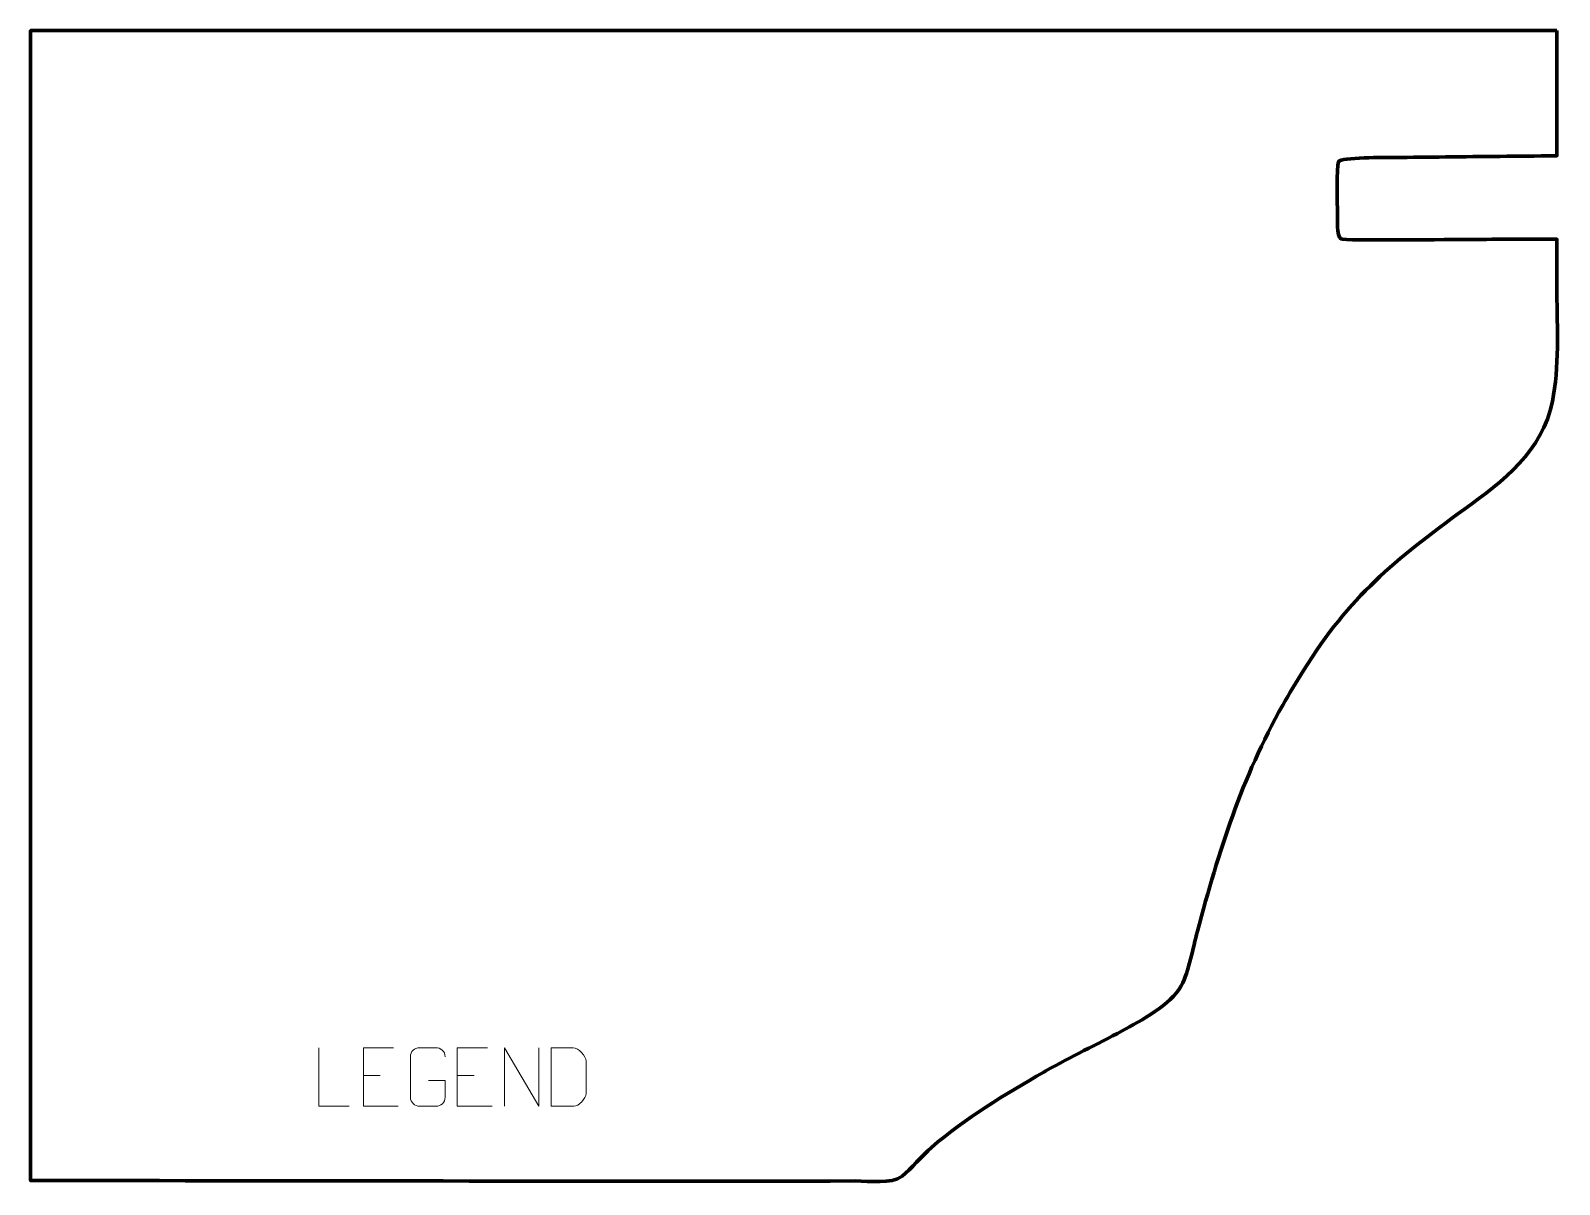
# Model space of a CAD drawing. Header units: millimetres. Extents: x 1012 to 1662, y 152 to 643.
import ezdxf

# ---------------------------------------------------------------- set-up
doc = ezdxf.new("R2010")
doc.units = ezdxf.units.MM
doc.header["$MEASUREMENT"] = 0
doc.layers.add('layer 2', color=7, linetype='Continuous')
doc.layers.add('layer 3', color=7, linetype='Continuous')

msp = doc.modelspace()

# ---------------------------------------------------------------- linework, layer by layer
at = {"layer": 'layer 2', "color": 142, "lineweight": 9}
for points, knots in [([(1147.0226, 184.8956), (1147.0226, 184.8956), (1134.0856, 184.8956), (1134.0856, 184.8956), (1134.0856, 184.8956), (1134.0856, 184.8956), (1134.0856, 209.8257), (1134.0856, 209.8257)], [0, 0, 0, 0, 0.33333333, 0.33333333, 0.33333333, 0.33333333, 1, 1, 1, 1]), ([(1165.9712, 209.8257), (1165.9712, 209.8257), (1153.1093, 209.8257), (1153.1093, 209.8257), (1153.1093, 209.8257), (1153.1093, 209.8257), (1153.1093, 184.8956), (1153.1093, 184.8956), (1153.1093, 184.8956), (1153.1093, 184.8956), (1167.9612, 184.8956), (1167.9612, 184.8956)], [0, 0, 0, 0, 0.25, 0.25, 0.25, 0.25, 0.5, 0.5, 0.5, 0.5, 1, 1, 1, 1]), ([(1180.7711, 195.871), (1180.7711, 195.871), (1187.9325, 195.871), (1187.9325, 195.871), (1187.9325, 195.871), (1187.9325, 195.871), (1187.9325, 188.7097), (1187.9325, 188.7097), (1187.9325, 188.7097), (1187.7929, 186.3885), (1186.1172, 184.9103), (1183.9715, 184.8995), (1183.9715, 184.8995), (1181.6418, 184.8999), (1179.312, 184.8999), (1176.9827, 184.8995), (1176.9827, 184.8995), (1175.0597, 184.7942), (1173.0893, 186.6769), (1173.1005, 188.6923), (1173.1005, 188.6923), (1173.1009, 194.4569), (1173.1009, 200.2212), (1173.1005, 205.9851), (1173.1005, 205.9851), (1173.1047, 208.1212), (1174.8499, 209.8388), (1177.0001, 209.8254), (1177.0001, 209.8254), (1179.3237, 209.8254), (1181.6476, 209.8254), (1183.9715, 209.8254), (1183.9715, 209.8254), (1185.9164, 209.8607), (1187.9059, 208.3706), (1187.9325, 205.9352)], [0, 0, 0, 0, 0.1, 0.1, 0.1, 0.1, 0.2, 0.2, 0.2, 0.2, 0.3, 0.3, 0.3, 0.3, 0.4, 0.4, 0.4, 0.4, 0.5, 0.5, 0.5, 0.5, 0.6, 0.6, 0.6, 0.6, 0.7, 0.7, 0.7, 0.7, 0.8, 0.8, 0.8, 0.8, 1, 1, 1, 1]), ([(1205.9335, 209.8257), (1205.9335, 209.8257), (1193.0717, 209.8257), (1193.0717, 209.8257), (1193.0717, 209.8257), (1193.0717, 209.8257), (1193.0717, 184.8956), (1193.0717, 184.8956), (1193.0717, 184.8956), (1193.0717, 184.8956), (1207.9235, 184.8956), (1207.9235, 184.8956)], [0, 0, 0, 0, 0.25, 0.25, 0.25, 0.25, 0.5, 0.5, 0.5, 0.5, 1, 1, 1, 1]), ([(1213.1583, 184.8956), (1213.1583, 184.8956), (1213.1583, 209.8257), (1213.1583, 209.8257), (1213.1583, 209.8257), (1213.1583, 209.8257), (1227.7993, 184.8956), (1227.7993, 184.8956), (1227.7993, 184.8956), (1227.7993, 184.8956), (1227.7993, 209.8257), (1227.7993, 209.8257)], [0, 0, 0, 0, 0.25, 0.25, 0.25, 0.25, 0.5, 0.5, 0.5, 0.5, 1, 1, 1, 1]), ([(1233.0746, 184.9237), (1235.4043, 184.9241), (1240.3498, 184.9002), (1242.6791, 184.8998), (1242.6791, 184.8998), (1244.6023, 184.7945), (1247.9177, 188.3328), (1247.9065, 190.3482), (1247.9065, 190.3482), (1247.9061, 196.1129), (1247.9061, 198.2806), (1247.9065, 204.0444), (1247.9065, 204.0444), (1247.9023, 206.1805), (1244.531, 209.8372), (1242.3806, 209.8237), (1242.3806, 209.8237), (1240.0571, 209.8237), (1235.3372, 209.8237), (1233.0133, 209.8237), (1233.0133, 209.8237), (1233.0137, 204.0822), (1233.075, 190.6656), (1233.0746, 184.9237)], [0, 0, 0, 0, 0.14285714, 0.14285714, 0.14285714, 0.14285714, 0.28571429, 0.28571429, 0.28571429, 0.28571429, 0.42857143, 0.42857143, 0.42857143, 0.42857143, 0.57142857, 0.57142857, 0.57142857, 0.57142857, 0.71428571, 0.71428571, 0.71428571, 0.71428571, 1, 1, 1, 1])]:
    msp.add_open_spline(points, degree=3, knots=knots, dxfattribs=at)
for points in [[(1153.1093, 197.9572), (1153.1093, 197.9572), (1160.2707, 197.9572), (1160.2707, 197.9572)], [(1193.0717, 197.9572), (1193.0717, 197.9572), (1200.2331, 197.9572), (1200.2331, 197.9572)]]:
    msp.add_open_spline(points, degree=3, dxfattribs=at)
at = {"layer": 'layer 3', "color": 242, "lineweight": 158}
msp.add_open_spline([(1660.9266, 642.7905), (1660.9266, 642.7905), (1011.5026, 642.7905), (1011.5026, 642.7905), (1011.5026, 642.7905), (1011.5026, 642.7905), (1011.5026, 153.2515), (1011.5026, 153.2515), (1011.5026, 153.2515), (1128.558, 153.2405), (1245.6075, 152.8791), (1362.6638, 153.0894), (1362.6638, 153.0894), (1368.27, 153.0995), (1377.7663, 151.6157), (1382.3213, 155.1692), (1382.3213, 155.1692), (1386.3403, 158.3045), (1390.5757, 163.6605), (1394.8771, 167.3911), (1394.8771, 167.3911), (1409.1354, 179.7572), (1426.2651, 190.1135), (1442.6412, 199.4469), (1442.6412, 199.4469), (1442.6412, 199.4469), (1443.453, 199.9095), (1443.453, 199.9095), (1443.453, 199.9095), (1454.2989, 206.0404), (1465.1267, 211.1432), (1475.9726, 217.0086), (1475.9726, 217.0086), (1483.8869, 221.2886), (1496.6987, 228.1092), (1501.0981, 236.1751), (1501.0981, 236.1751), (1504.4937, 242.4007), (1506.0324, 252.2838), (1507.9487, 259.3998), (1507.9487, 259.3998), (1517.2295, 293.8131), (1526.7271, 324.3425), (1544.2565, 355.686), (1544.2565, 355.686), (1547.1191, 360.6261), (1550.0652, 365.5029), (1553.0715, 370.3565), (1553.0715, 370.3565), (1572.9385, 402.1476), (1591.7737, 417.3078), (1621.5962, 439.0213), (1621.5962, 439.0213), (1638.1729, 450.9943), (1654.721, 463.7539), (1659.0508, 484.9208), (1659.0508, 484.9208), (1662.0101, 499.3868), (1661.0159, 516.2449), (1660.9312, 531.0467), (1660.9312, 531.0467), (1660.9297, 538.6912), (1660.9269, 546.3356), (1660.9266, 553.9801), (1660.9266, 553.9801), (1648.6144, 553.9561), (1636.3022, 553.9319), (1623.9899, 553.9078), (1623.9899, 553.9078), (1617.6866, 553.886), (1570.4001, 553.1945), (1568.9462, 554.1652), (1568.9462, 554.1652), (1567.1831, 555.342), (1567.654, 562.7221), (1567.6014, 565.1442), (1567.6014, 565.1442), (1567.5285, 568.5018), (1567.09, 584.7746), (1568.0277, 586.9535), (1568.0277, 586.9535), (1568.8688, 588.9075), (1588.3062, 588.7577), (1591.7993, 588.7612), (1591.7993, 588.7612), (1599.0608, 588.8351), (1606.3223, 588.9201), (1613.5837, 588.997), (1613.5837, 588.997), (1629.0491, 589.1577), (1644.5144, 589.3185), (1659.9798, 589.4792), (1659.9798, 589.4792), (1659.9798, 589.4792), (1660.9266, 589.4891), (1660.9266, 589.4891), (1660.9266, 589.4891), (1660.9266, 589.4891), (1660.9266, 642.7905), (1660.9266, 642.7905)], degree=3, knots=[0, 0, 0, 0, 0.03846154, 0.03846154, 0.03846154, 0.03846154, 0.07692308, 0.07692308, 0.07692308, 0.07692308, 0.11538462, 0.11538462, 0.11538462, 0.11538462, 0.15384615, 0.15384615, 0.15384615, 0.15384615, 0.19230769, 0.19230769, 0.19230769, 0.19230769, 0.23076923, 0.23076923, 0.23076923, 0.23076923, 0.26923077, 0.26923077, 0.26923077, 0.26923077, 0.30769231, 0.30769231, 0.30769231, 0.30769231, 0.34615385, 0.34615385, 0.34615385, 0.34615385, 0.38461538, 0.38461538, 0.38461538, 0.38461538, 0.42307692, 0.42307692, 0.42307692, 0.42307692, 0.46153846, 0.46153846, 0.46153846, 0.46153846, 0.5, 0.5, 0.5, 0.5, 0.53846154, 0.53846154, 0.53846154, 0.53846154, 0.57692308, 0.57692308, 0.57692308, 0.57692308, 0.61538462, 0.61538462, 0.61538462, 0.61538462, 0.65384615, 0.65384615, 0.65384615, 0.65384615, 0.69230769, 0.69230769, 0.69230769, 0.69230769, 0.73076923, 0.73076923, 0.73076923, 0.73076923, 0.76923077, 0.76923077, 0.76923077, 0.76923077, 0.80769231, 0.80769231, 0.80769231, 0.80769231, 0.84615385, 0.84615385, 0.84615385, 0.84615385, 0.88461538, 0.88461538, 0.88461538, 0.88461538, 0.92307692, 0.92307692, 0.92307692, 0.92307692, 1, 1, 1, 1], dxfattribs=at)

doc.saveas('drawing.dxf')
